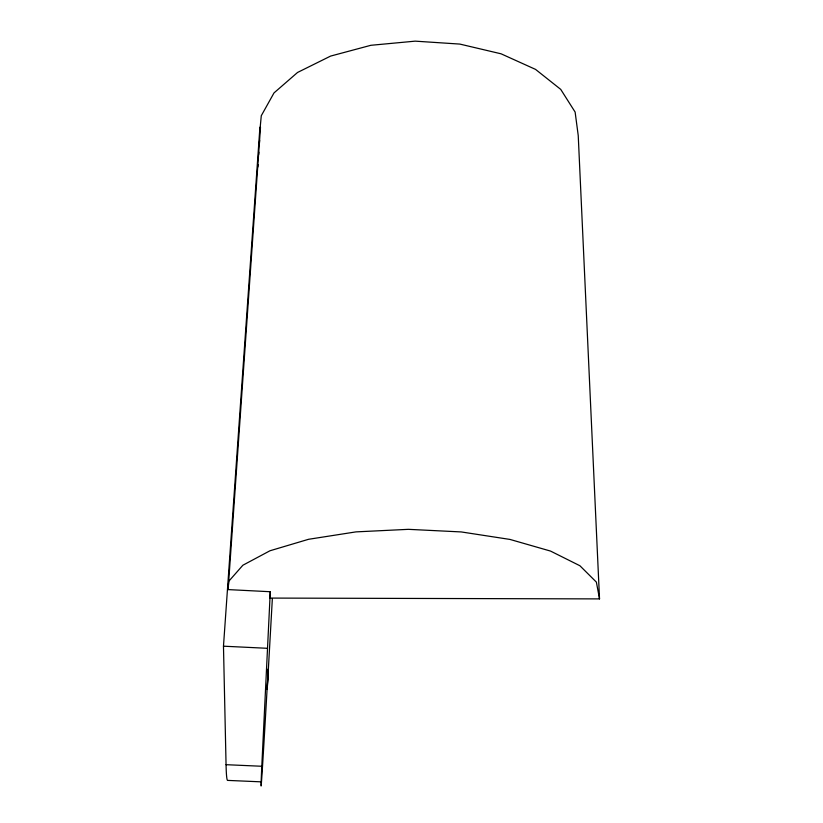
<?xml version="1.0" encoding="UTF-8"?>
<svg xmlns="http://www.w3.org/2000/svg" width="823" height="823" viewBox="0 0 823 823"><rect width="100%" height="100%" fill="white"/><g stroke="black" fill="none" stroke-linecap="round" stroke-linejoin="round"><path stroke-width="1.23" d="M259.862 130.806L261.282 115.724L273.997 92.927L297.545 72.465L330.599 56.087L370.875 45.296L415.183 41.15L459.831 44.082L501.063 53.804L535.536 69.389L560.73 89.388L575.123 112.062L578.24 135.62L599.525 598.897L269.985 598.084L270.273 591.727L228.125 589.597L228.671 581.388L242.867 565.236L269.965 550.772L308.574 539.291L355.978 531.884L408.383 529.333L461.25 531.936L509.993 539.435L550.546 551.081L579.906 565.74L596.377 582.118L599.525 598.897M259.924 127.246L223.475 646.189L226.058 764.69L261.796 766.264L270.273 591.727M272.362 598.506L267.218 689.437L268.247 668.924A340.66 1.08 -86.9 0 1 261.796 766.264M228.125 589.597L260.5 127.277M261.282 781.85L227.714 780.399A341.103 8.137 -86.9 0 1 226.058 764.69M223.475 646.189L267.064 648.287M257.815 167.038A274.769 6.131 -87 0 1 257.98 164.507M258.648 154.59A274.769 6.131 -87 0 1 258.813 152.152M259.379 143.788A274.769 6.131 -87 0 1 259.626 140.28"/></g></svg>
